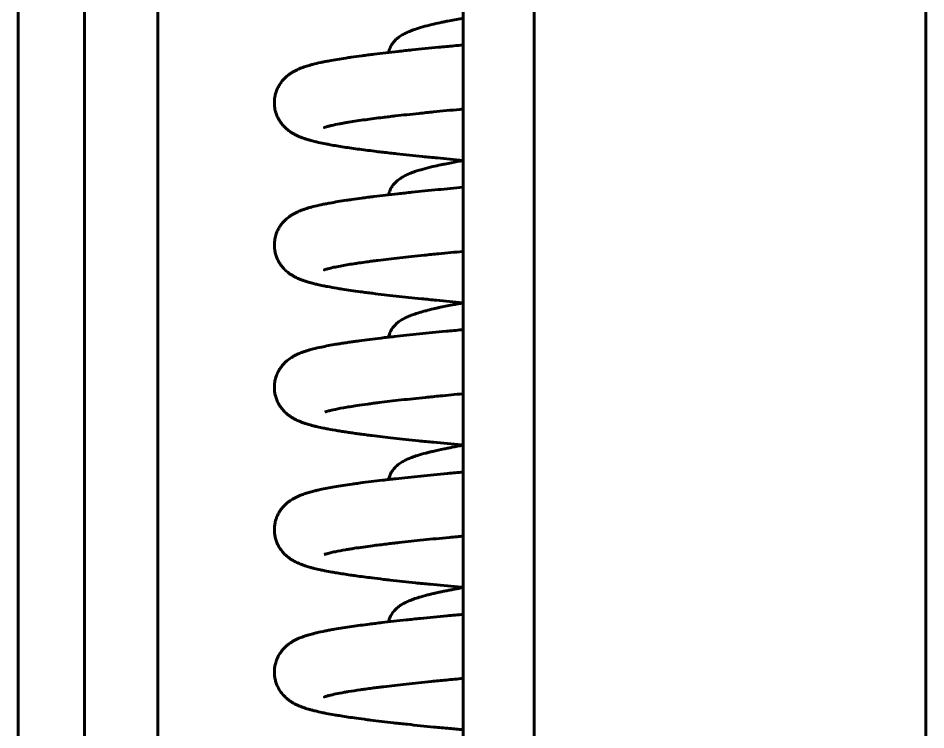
# Model space of a CAD drawing. Header units: millimetres. Extents: x 0 to 840, y 0 to 594.
# Drawn here: x 233.069 to 236.469, y 455.937 to 458.604 of the extents above; entities that cross this region are included whole.
import ezdxf

# ---------------------------------------------------------------- set-up
doc = ezdxf.new("R2010")
doc.units = ezdxf.units.MM
doc.linetypes.add('K5LT_BASIC', pattern=[0])
doc.layers.add('Системный слой', color=7, linetype='Continuous')

msp = doc.modelspace()

# ---------------------------------------------------------------- linework, layer by layer
at = {"layer": 'Системный слой', "color": 5, "linetype": 'K5LT_BASIC', "lineweight": 60, "true_color": 0x0000ff}
for p, q in [((236.46886, 512.31632), (236.46886, 411.74583)), ((235.00219, 512.30589), (235.00219, 411.73474)), ((233.06929, 479.15139), (233.06929, 448.15513)), ((233.31772, 479.15139), (233.31772, 446.48472)), ((233.59245, 446.48472), (233.59245, 479.15139)), ((234.73553, 479.01806), (234.73553, 446.61806))]:
    msp.add_line(p, q, dxfattribs=at)
for points, knots in [([(234.73553, 458.60326), (234.73417, 458.60302), (234.73282, 458.60278), (234.71268, 458.59921), (234.69477, 458.59587), (234.67284, 458.59151), (234.66791, 458.59052), (234.6582, 458.58851), (234.65343, 458.5875), (234.63814, 458.58421), (234.62799, 458.58191), (234.60624, 458.57669), (234.59495, 458.57378), (234.57367, 458.56779), (234.56373, 458.56473), (234.54749, 458.55915), (234.54088, 458.55668), (234.53174, 458.55291), (234.5289, 458.55169), (234.52088, 458.54804), (234.51578, 458.54551), (234.50831, 458.5413), (234.50596, 458.53991), (234.49913, 458.53559), (234.49457, 458.53237), (234.48808, 458.52699), (234.48616, 458.5253), (234.48305, 458.52233), (234.48205, 458.52133), (234.47911, 458.51827), (234.47743, 458.51639), (234.47289, 458.51083), (234.47035, 458.50728), (234.46649, 458.50088), (234.46508, 458.49827), (234.46262, 458.4931), (234.46139, 458.49014), (234.45945, 458.4847), (234.4585, 458.48151), (234.45754, 458.47748), (234.45729, 458.4763), (234.45706, 458.4751)], [18.2316111, 18.2316111, 18.2316111, 18.2316111, 18.3069542, 18.3069542, 19.3593711, 19.3593711, 19.6712571, 19.6712571, 19.9843874, 19.9843874, 20.6938799, 20.6938799, 21.5741703, 21.5741703, 22.4544608, 22.4544608, 23.1037981, 23.1037981, 23.3966303, 23.3966303, 23.9563864, 23.9563864, 24.2132644, 24.2132644, 24.7154515, 24.7154515, 24.9390155, 24.9390155, 25.0598599, 25.0598599, 25.2649962, 25.2649962, 25.5787493, 25.5787493, 25.7675347, 25.7675347, 25.9539659, 25.9539659, 26.1398041, 26.1398041, 26.212663, 26.212663, 26.212663, 26.212663]), ([(234.73553, 458.50309), (234.72401, 458.50203), (234.71258, 458.50098), (234.69148, 458.49902), (234.68177, 458.49811), (234.66249, 458.49628), (234.65292, 458.49537), (234.60949, 458.49118), (234.57665, 458.48791), (234.53617, 458.4837), (234.52731, 458.48277), (234.50979, 458.4809), (234.50111, 458.47997), (234.461, 458.47557), (234.43101, 458.47211), (234.39489, 458.46767), (234.38717, 458.4667), (234.37198, 458.46476), (234.3645, 458.46378), (234.34322, 458.46095), (234.32978, 458.45909), (234.30994, 458.45622), (234.3032, 458.45522), (234.27432, 458.45082), (234.25367, 458.44738), (234.22908, 458.44281), (234.22351, 458.44174), (234.21274, 458.43959), (234.20749, 458.4385), (234.19192, 458.43514), (234.182, 458.43282), (234.16821, 458.42924), (234.16373, 458.42803), (234.15311, 458.42498), (234.14707, 458.42311), (234.13713, 458.41973), (234.13327, 458.41833), (234.12597, 458.41552), (234.12218, 458.41396), (234.11218, 458.40955), (234.10597, 458.40653), (234.09549, 458.40043), (234.09233, 458.39846), (234.08571, 458.39396), (234.0824, 458.39154), (234.07412, 458.3849), (234.06876, 458.38003), (234.06084, 458.37149), (234.05787, 458.36798), (234.05424, 458.36317), (234.05346, 458.36211), (234.05115, 458.35886), (234.04965, 458.35661), (234.04571, 458.35027), (234.04336, 458.346), (234.03912, 458.33709), (234.03722, 458.33242), (234.03397, 458.32284), (234.03257, 458.31775), (234.03015, 458.30612), (234.02929, 458.29933), (234.02869, 458.28586), (234.02892, 458.27913), (234.03044, 458.2659), (234.03171, 458.25943), (234.03481, 458.24824), (234.03643, 458.2435), (234.04019, 458.2343), (234.04228, 458.22994), (234.04689, 458.22152), (234.04935, 458.21758), (234.05459, 458.21004), (234.05735, 458.20651), (234.06304, 458.19986), (234.06598, 458.19675), (234.07182, 458.19109), (234.07472, 458.18852), (234.08161, 458.18284), (234.08559, 458.17992), (234.09255, 458.17522), (234.09582, 458.17319), (234.10209, 458.16954), (234.10541, 458.16776), (234.11184, 458.16451), (234.1151, 458.16298), (234.12536, 458.15844), (234.13176, 458.15599), (234.14233, 458.1523), (234.14607, 458.15107), (234.15378, 458.14866), (234.15802, 458.14741), (234.16792, 458.14463), (234.17398, 458.14304), (234.18492, 458.14035), (234.18962, 458.13925), (234.20305, 458.13623), (234.21207, 458.13434), (234.22693, 458.13141), (234.23252, 458.13035), (234.25428, 458.12636), (234.27139, 458.1235), (234.30808, 458.11781), (234.32758, 458.115), (234.36828, 458.10949), (234.3894, 458.1068), (234.42784, 458.10213), (234.44468, 458.10016), (234.47042, 458.09724), (234.47891, 458.09629), (234.51817, 458.09196), (234.55034, 458.08859), (234.593, 458.0843), (234.6023, 458.08338), (234.62104, 458.08153), (234.63049, 458.08061), (234.67098, 458.0767), (234.70287, 458.07371), (234.73553, 458.07073)], [4.4456135, 4.4456135, 4.4456135, 4.4456135, 4.8234205, 4.8234205, 5.1497966, 5.1497966, 5.4773357, 5.4773357, 6.6490624, 6.6490624, 6.98216, 6.98216, 7.3166883, 7.3166883, 8.5502995, 8.5502995, 8.8930736, 8.8930736, 9.2369729, 9.2369729, 9.8917928, 9.8917928, 10.240635, 10.240635, 11.4207676, 11.4207676, 11.7747547, 11.7747547, 12.1289748, 12.1289748, 12.8484199, 12.8484199, 13.1940196, 13.1940196, 13.6940016, 13.6940016, 14.0050095, 14.0050095, 14.3042323, 14.3042323, 14.8204065, 14.8204065, 15.0564454, 15.0564454, 15.2781265, 15.2781265, 15.614839, 15.614839, 15.8134427, 15.8134427, 15.8682321, 15.8682321, 15.9778111, 15.9778111, 16.1673224, 16.1673224, 16.3554576, 16.3554576, 16.5413891, 16.5413891, 16.7760103, 16.7760103, 17.0047695, 17.0047695, 17.2326547, 17.2326547, 17.4125916, 17.4125916, 17.5946353, 17.5946353, 17.7799142, 17.7799142, 17.969623, 17.969623, 18.1644308, 18.1644308, 18.3567149, 18.3567149, 18.6267629, 18.6267629, 18.8549851, 18.8549851, 19.0981628, 19.0981628, 19.3564209, 19.3564209, 19.9115149, 19.9115149, 20.2189973, 20.2189973, 20.5470388, 20.5470388, 21.0107375, 21.0107375, 21.3559, 21.3559, 21.9668639, 21.9668639, 22.3210725, 22.3210725, 23.3062099, 23.3062099, 24.2913472, 24.2913472, 25.2461203, 25.2461203, 25.9482489, 25.9482489, 26.2864674, 26.2864674, 27.4914007, 27.4914007, 27.8226076, 27.8226076, 28.1525797, 28.1525797, 29.2234242, 29.2234242, 29.2234242, 29.2234242]), ([(234.73553, 458.2629), (234.73167, 458.26255), (234.72783, 458.26219), (234.68989, 458.25866), (234.65676, 458.25549), (234.61572, 458.25142), (234.60669, 458.25051), (234.58882, 458.2487), (234.57998, 458.24779), (234.53994, 458.24363), (234.51004, 458.24039), (234.47376, 458.23623), (234.46588, 458.23532), (234.45035, 458.23348), (234.44271, 458.23256), (234.41216, 458.22882), (234.39046, 458.22601), (234.3474, 458.22005), (234.32637, 458.21689), (234.30581, 458.2135), (234.30394, 458.21319), (234.29676, 458.21198), (234.29163, 458.21109), (234.28172, 458.20931), (234.277, 458.20844), (234.26196, 458.20555), (234.25271, 458.20361), (234.23942, 458.20055), (234.23489, 458.19942), (234.22853, 458.19773), (234.22612, 458.19705), (234.22015, 458.19529), (234.21692, 458.19415), (234.21541, 458.19355), (234.21622, 458.1939), (234.21626, 458.19392)], [44.6441884, 44.6441884, 44.6441884, 44.6441884, 44.7941483, 44.7941483, 46.1289641, 46.1289641, 46.5105753, 46.5105753, 46.8932188, 46.8932188, 48.2645646, 48.2645646, 48.6533277, 48.6533277, 49.04395, 49.04395, 50.2443161, 50.2443161, 51.6080389, 51.6080389, 51.7453, 51.7453, 52.1439407, 52.1439407, 52.5425043, 52.5425043, 53.4681468, 53.4681468, 54.0577489, 54.0577489, 54.431955, 54.431955, 55.2959546, 55.2959546, 55.7075142, 55.7075142, 55.7075142, 55.7075142]), ([(234.73553, 458.06993), (234.72061, 458.0673), (234.70624, 458.06467), (234.6837, 458.06035), (234.67517, 458.05866), (234.66198, 458.05596), (234.65716, 458.05496), (234.64193, 458.05171), (234.63187, 458.04946), (234.60964, 458.04421), (234.59784, 458.04121), (234.57563, 458.03504), (234.5653, 458.0319), (234.54847, 458.02617), (234.54167, 458.02366), (234.53235, 458.01984), (234.52951, 458.01862), (234.52142, 458.01497), (234.51628, 458.01243), (234.5088, 458.00826), (234.50642, 458.00685), (234.49953, 458.00253), (234.49498, 457.99935), (234.48839, 457.99393), (234.4865, 457.99227), (234.48274, 457.98871), (234.48116, 457.98711), (234.47648, 457.98202), (234.47368, 457.97859), (234.46942, 457.9724), (234.46787, 457.96992), (234.46511, 457.96499), (234.46371, 457.96216), (234.46144, 457.95693), (234.46029, 457.95387), (234.45882, 457.94918), (234.45825, 457.94715), (234.45752, 457.94405), (234.45727, 457.94291), (234.45705, 457.94175)], [18.3386154, 18.3386154, 18.3386154, 18.3386154, 19.1688753, 19.1688753, 19.6980496, 19.6980496, 20.0112444, 20.0112444, 20.7073077, 20.7073077, 21.6178004, 21.6178004, 22.5282932, 22.5282932, 23.1942395, 23.1942395, 23.4880713, 23.4880713, 24.0501679, 24.0501679, 24.3093021, 24.3093021, 24.8180997, 24.8180997, 25.0413951, 25.0413951, 25.2313437, 25.2313437, 25.5631932, 25.5631932, 25.7557728, 25.7557728, 25.9452929, 25.9452929, 26.1334835, 26.1334835, 26.2571843, 26.2571843, 26.3284947, 26.3284947, 26.3284947, 26.3284947]), ([(234.73553, 457.96975), (234.70374, 457.96685), (234.67269, 457.96394), (234.60859, 457.95776), (234.57577, 457.95449), (234.53532, 457.95028), (234.52647, 457.94935), (234.50895, 457.94748), (234.50028, 457.94654), (234.4602, 457.94215), (234.43025, 457.93869), (234.39417, 457.93424), (234.38645, 457.93328), (234.37128, 457.93133), (234.36381, 457.93036), (234.34359, 457.92767), (234.33113, 457.92594), (234.31218, 457.92321), (234.30541, 457.92221), (234.27636, 457.91782), (234.25558, 457.91438), (234.23083, 457.90981), (234.22524, 457.90874), (234.21441, 457.9066), (234.20913, 457.90551), (234.19332, 457.90213), (234.18321, 457.89978), (234.16922, 457.89618), (234.16473, 457.89497), (234.15402, 457.89192), (234.14792, 457.89005), (234.13794, 457.88668), (234.13404, 457.88528), (234.1242, 457.88152), (234.11793, 457.87889), (234.108, 457.87407), (234.1049, 457.87247), (234.09798, 457.86859), (234.09484, 457.86671), (234.08592, 457.86088), (234.08011, 457.85661), (234.07134, 457.84895), (234.06805, 457.84583), (234.06202, 457.83949), (234.05902, 457.83604), (234.05529, 457.83124), (234.05445, 457.83012), (234.05195, 457.8267), (234.05034, 457.82433), (234.04625, 457.81788), (234.04388, 457.81364), (234.03957, 457.80479), (234.03763, 457.80014), (234.03378, 457.78913), (234.032, 457.78243), (234.02964, 457.76908), (234.02898, 457.7623), (234.02877, 457.74885), (234.0292, 457.74218), (234.03088, 457.73045), (234.03193, 457.72542), (234.0346, 457.71554), (234.03621, 457.7108), (234.03992, 457.70156), (234.042, 457.69718), (234.04657, 457.68873), (234.04902, 457.68475), (234.05424, 457.67719), (234.05698, 457.67363), (234.06391, 457.66547), (234.06814, 457.66118), (234.07703, 457.6531), (234.08167, 457.64945), (234.08936, 457.64399), (234.09247, 457.64195), (234.09679, 457.63931), (234.09806, 457.63855), (234.0999, 457.63749), (234.10047, 457.63716), (234.1022, 457.63619), (234.10333, 457.63557), (234.1067, 457.63377), (234.10894, 457.63263), (234.11545, 457.62945), (234.1198, 457.62753), (234.12747, 457.62437), (234.13101, 457.623), (234.1382, 457.62038), (234.14173, 457.61917), (234.14946, 457.61666), (234.15313, 457.61553), (234.16321, 457.61258), (234.16955, 457.61086), (234.18052, 457.60809), (234.18528, 457.60694), (234.19692, 457.60424), (234.20396, 457.60271), (234.21654, 457.60012), (234.22198, 457.59904), (234.23884, 457.59581), (234.25082, 457.59367), (234.26956, 457.59053), (234.27586, 457.58951), (234.30368, 457.5851), (234.32677, 457.58176), (234.35876, 457.57746), (234.36619, 457.57648), (234.38131, 457.57453), (234.38899, 457.57355), (234.42445, 457.56915), (234.45376, 457.56574), (234.51501, 457.55897), (234.54688, 457.55562), (234.58923, 457.55135), (234.59851, 457.55042), (234.61722, 457.54857), (234.62665, 457.54765), (234.66833, 457.54362), (234.70151, 457.54051), (234.73553, 457.5374)], [5.1350795, 5.1350795, 5.1350795, 5.1350795, 6.3389793, 6.3389793, 7.6925741, 7.6925741, 8.0773735, 8.0773735, 8.4638543, 8.4638543, 9.8885561, 9.8885561, 10.2846034, 10.2846034, 10.6818215, 10.6818215, 11.3818501, 11.3818501, 11.7845866, 11.7845866, 13.1493007, 13.1493007, 13.55811, 13.55811, 13.9672966, 13.9672966, 14.8106539, 14.8106539, 15.210391, 15.210391, 15.7917578, 15.7917578, 16.153007, 16.153007, 16.7436184, 16.7436184, 17.0465914, 17.0465914, 17.323995, 17.323995, 17.7667637, 17.7667637, 18.0059975, 18.0059975, 18.2365667, 18.2365667, 18.3042404, 18.3042404, 18.4395877, 18.4395877, 18.6586105, 18.6586105, 18.8760642, 18.8760642, 19.1569229, 19.1569229, 19.4258345, 19.4258345, 19.6894796, 19.6894796, 19.8964359, 19.8964359, 20.1045886, 20.1045886, 20.3151759, 20.3151759, 20.5294572, 20.5294572, 20.7487596, 20.7487596, 21.0702565, 21.0702565, 21.4307608, 21.4307608, 21.68632, 21.68632, 21.794424, 21.794424, 21.8441516, 21.8441516, 21.9436069, 21.9436069, 22.1425173, 22.1425173, 22.5403383, 22.5403383, 22.8734027, 22.8734027, 23.2233568, 23.2233568, 23.5837528, 23.5837528, 24.1511884, 24.1511884, 24.5523403, 24.5523403, 25.1197758, 25.1197758, 25.528521, 25.528521, 26.3634136, 26.3634136, 26.770815, 26.770815, 28.1226898, 28.1226898, 28.5218661, 28.5218661, 28.9194011, 28.9194011, 30.324586, 30.324586, 31.7080311, 31.7080311, 32.090978, 32.090978, 32.4723292, 32.4723292, 33.760819, 33.760819, 33.760819, 33.760819]), ([(234.73553, 457.72957), (234.70435, 457.72669), (234.67396, 457.72381), (234.63528, 457.72002), (234.62613, 457.71912), (234.60801, 457.71731), (234.59903, 457.7164), (234.55844, 457.71226), (234.52806, 457.70903), (234.4701, 457.70253), (234.44252, 457.69927), (234.40952, 457.6951), (234.40236, 457.69418), (234.38834, 457.69234), (234.38149, 457.69142), (234.36453, 457.6891), (234.35464, 457.68769), (234.33895, 457.68539), (234.33289, 457.68447), (234.30812, 457.68064), (234.29117, 457.67776), (234.26728, 457.67327), (234.2591, 457.67161), (234.24455, 457.66844), (234.23579, 457.66638), (234.22703, 457.66398), (234.22434, 457.6632), (234.21954, 457.66174), (234.21726, 457.66096), (234.21488, 457.66), (234.2172, 457.66105), (234.21683, 457.66087)], [35.141354, 35.141354, 35.141354, 35.141354, 36.0960382, 36.0960382, 36.3957752, 36.3957752, 36.696408, 36.696408, 37.7714617, 37.7714617, 38.8606415, 38.8606415, 39.1704216, 39.1704216, 39.4806054, 39.4806054, 39.9560461, 39.9560461, 40.2687295, 40.2687295, 41.2726574, 41.2726574, 41.879284, 41.879284, 42.4859106, 42.4859106, 42.6430064, 42.6430064, 42.9785036, 42.9785036, 43.1793242, 43.1793242, 43.1793242, 43.1793242]), ([(234.73553, 457.53659), (234.73518, 457.53653), (234.73484, 457.53647), (234.72895, 457.53543), (234.72349, 457.53446), (234.71271, 457.5325), (234.70739, 457.53152), (234.68426, 457.52717), (234.6673, 457.5238), (234.6469, 457.51943), (234.64251, 457.51848), (234.63362, 457.5165), (234.62914, 457.51547), (234.61504, 457.51217), (234.60578, 457.50988), (234.59293, 457.5065), (234.58903, 457.50544), (234.57626, 457.50186), (234.56779, 457.49931), (234.55336, 457.49455), (234.54728, 457.4924), (234.53847, 457.48901), (234.53555, 457.48783), (234.52697, 457.48422), (234.52149, 457.48169), (234.51372, 457.47766), (234.51123, 457.47631), (234.50391, 457.47206), (234.4992, 457.46903), (234.49216, 457.4637), (234.49017, 457.4621), (234.48615, 457.45861), (234.4842, 457.45681), (234.4791, 457.45169), (234.47586, 457.44799), (234.47135, 457.44193), (234.4697, 457.4395), (234.46723, 457.43545), (234.4663, 457.43383), (234.46407, 457.42958), (234.46288, 457.42705), (234.46064, 457.42152), (234.45972, 457.41887), (234.45814, 457.41344), (234.45753, 457.41093), (234.45704, 457.40838)], [18.6938909, 18.6938909, 18.6938909, 18.6938909, 18.7131198, 18.7131198, 19.0218812, 19.0218812, 19.3313861, 19.3313861, 20.389996, 20.389996, 20.6870369, 20.6870369, 21.0020171, 21.0020171, 21.6990754, 21.6990754, 22.0146572, 22.0146572, 22.7550949, 22.7550949, 23.3386083, 23.3386083, 23.63734, 23.63734, 24.2208535, 24.2208535, 24.4904821, 24.4904821, 25.0324311, 25.0324311, 25.2588343, 25.2588343, 25.4756197, 25.4756197, 25.8335765, 25.8335765, 26.033456, 26.033456, 26.161001, 26.161001, 26.3492191, 26.3492191, 26.5320801, 26.5320801, 26.6886293, 26.6886293, 26.6886293, 26.6886293]), ([(234.73553, 457.43642), (234.73388, 457.43627), (234.73223, 457.43612), (234.72069, 457.43506), (234.71087, 457.43415), (234.69134, 457.43234), (234.68164, 457.43143), (234.63769, 457.42727), (234.6044, 457.42402), (234.5397, 457.41745), (234.50835, 457.41413), (234.46991, 457.40986), (234.46148, 457.4089), (234.44486, 457.407), (234.43666, 457.40604), (234.39951, 457.40164), (234.37209, 457.39818), (234.33924, 457.39372), (234.33215, 457.39274), (234.32276, 457.3914), (234.32035, 457.39106), (234.31105, 457.38972), (234.30429, 457.38872), (234.29107, 457.38671), (234.28458, 457.3857), (234.27191, 457.38367), (234.26571, 457.38265), (234.2399, 457.37827), (234.22184, 457.37488), (234.19446, 457.36905), (234.18432, 457.36671), (234.16825, 457.36261), (234.16183, 457.36086), (234.15139, 457.35776), (234.14747, 457.35654), (234.13956, 457.35391), (234.1357, 457.35255), (234.12583, 457.34885), (234.11952, 457.34625), (234.10965, 457.34156), (234.10651, 457.33998), (234.09955, 457.33617), (234.09645, 457.33436), (234.08744, 457.32862), (234.08161, 457.32444), (234.07273, 457.31689), (234.06942, 457.31383), (234.06335, 457.30762), (234.0603, 457.30421), (234.05699, 457.30009), (234.05661, 457.2996), (234.05546, 457.29812), (234.05469, 457.29712), (234.05242, 457.29403), (234.05095, 457.29189), (234.04696, 457.28574), (234.04454, 457.28153), (234.03943, 457.27131), (234.03688, 457.26511), (234.03283, 457.25236), (234.0313, 457.24584), (234.02929, 457.23262), (234.02881, 457.22593), (234.0289, 457.21402), (234.02927, 457.20879), (234.03064, 457.19846), (234.03164, 457.19337), (234.03422, 457.18343), (234.0358, 457.1786), (234.03864, 457.17136), (234.03973, 457.16882), (234.04137, 457.16532), (234.04188, 457.16427), (234.04341, 457.16121), (234.04452, 457.15914), (234.04783, 457.15333), (234.05038, 457.14936), (234.05655, 457.1407), (234.06094, 457.13546), (234.06936, 457.12661), (234.07409, 457.12231), (234.08168, 457.11616), (234.08468, 457.11394), (234.09099, 457.10957), (234.09376, 457.1078), (234.10017, 457.10396), (234.10278, 457.10251), (234.11198, 457.09768), (234.11727, 457.09527), (234.12621, 457.09153), (234.1299, 457.09009), (234.13697, 457.08748), (234.14084, 457.08614), (234.15073, 457.08289), (234.15687, 457.08105), (234.16755, 457.07808), (234.17195, 457.07692), (234.18092, 457.07465), (234.1857, 457.0735), (234.19749, 457.07078), (234.20477, 457.06921), (234.21762, 457.06657), (234.22306, 457.0655), (234.24056, 457.06216), (234.25321, 457.05992), (234.26972, 457.05718), (234.27291, 457.05666), (234.2826, 457.0551), (234.28922, 457.05406), (234.30259, 457.05202), (234.30935, 457.05102), (234.32312, 457.04902), (234.33014, 457.04803), (234.34155, 457.04645), (234.34585, 457.04586), (234.35748, 457.04429), (234.3649, 457.04331), (234.37999, 457.04136), (234.38766, 457.04039), (234.42046, 457.03631), (234.44686, 457.03321), (234.50482, 457.02673), (234.53664, 457.02335), (234.57892, 457.01905), (234.58814, 457.01812), (234.60673, 457.01627), (234.61611, 457.01535), (234.65923, 457.01114), (234.69404, 457.00787), (234.7317, 457.00441), (234.73361, 457.00424), (234.73553, 457.00406)], [4.3297354, 4.3297354, 4.3297354, 4.3297354, 4.3824057, 4.3824057, 4.6991667, 4.6991667, 5.0170472, 5.0170472, 6.1510351, 6.1510351, 7.3062854, 7.3062854, 7.6366145, 7.6366145, 7.9677012, 7.9677012, 9.1606826, 9.1606826, 9.4976677, 9.4976677, 9.6155417, 9.6155417, 9.9551503, 9.9551503, 10.2956285, 10.2956285, 10.6377183, 10.6377183, 11.7510809, 11.7510809, 12.4609555, 12.4609555, 12.9508143, 12.9508143, 13.2707671, 13.2707671, 13.5760873, 13.5760873, 14.0745521, 14.0745521, 14.3339294, 14.3339294, 14.570618, 14.570618, 14.9502426, 14.9502426, 15.1531172, 15.1531172, 15.3484713, 15.3484713, 15.3743595, 15.3743595, 15.426136, 15.426136, 15.529689, 15.529689, 15.714717, 15.714717, 15.958935, 15.958935, 16.1956357, 16.1956357, 16.4290361, 16.4290361, 16.6119208, 16.6119208, 16.7947253, 16.7947253, 16.9773658, 16.9773658, 17.0785174, 17.0785174, 17.1215826, 17.1215826, 17.2077129, 17.2077129, 17.3799737, 17.3799737, 17.6419631, 17.6419631, 17.9260817, 17.9260817, 18.1266843, 18.1266843, 18.3369465, 18.3369465, 18.5605513, 18.5605513, 19.0010374, 19.0010374, 19.281148, 19.281148, 19.5789411, 19.5789411, 20.0677192, 20.0677192, 20.3958214, 20.3958214, 20.7340468, 20.7340468, 21.2257797, 21.2257797, 21.5703856, 21.5703856, 22.3098052, 22.3098052, 22.4846079, 22.4846079, 22.8342133, 22.8342133, 23.1747926, 23.1747926, 23.514168, 23.514168, 23.7153052, 23.7153052, 24.052071, 24.052071, 24.3872671, 24.3872671, 25.4615033, 25.4615033, 26.6372936, 26.6372936, 26.9605723, 26.9605723, 27.2826388, 27.2826388, 28.4275212, 28.4275212, 28.4887237, 28.4887237, 28.4887237, 28.4887237]), ([(234.73553, 457.19624), (234.70612, 457.19352), (234.67741, 457.1908), (234.64027, 457.18718), (234.63109, 457.18628), (234.6129, 457.18447), (234.6039, 457.18356), (234.56315, 457.17942), (234.53262, 457.17619), (234.47451, 457.16971), (234.44692, 457.16646), (234.4138, 457.16231), (234.40659, 457.16139), (234.39246, 457.15955), (234.38554, 457.15863), (234.36471, 457.1558), (234.35134, 457.1539), (234.32013, 457.14923), (234.30308, 457.14646), (234.27289, 457.14108), (234.25955, 457.13843), (234.24186, 457.13448), (234.23577, 457.13299), (234.22868, 457.1311), (234.22634, 457.13045), (234.22149, 457.12902), (234.2196, 457.12842), (234.21762, 457.12772)], [36.9446726, 36.9446726, 36.9446726, 36.9446726, 37.8913242, 37.8913242, 38.2062633, 38.2062633, 38.5221037, 38.5221037, 39.6521019, 39.6521019, 40.7903729, 40.7903729, 41.1156939, 41.1156939, 41.4417806, 41.4417806, 42.120166, 42.120166, 43.1226869, 43.1226869, 44.1252079, 44.1252079, 44.7333142, 44.7333142, 45.0387656, 45.0387656, 45.5071008, 45.5071008, 45.5071008, 45.5071008]), ([(234.73553, 457.00326), (234.72137, 457.00077), (234.70771, 456.99827), (234.68941, 456.99478), (234.68431, 456.99379), (234.67427, 456.9918), (234.66932, 456.9908), (234.64956, 456.98674), (234.63549, 456.98365), (234.61787, 456.97949), (234.6136, 456.97846), (234.60524, 456.97637), (234.60113, 456.97533), (234.5856, 456.97124), (234.57478, 456.96813), (234.55731, 456.96258), (234.55027, 456.96016), (234.54051, 456.95647), (234.53751, 456.95529), (234.52916, 456.95185), (234.52393, 456.9495), (234.51616, 456.94561), (234.51375, 456.94435), (234.50623, 456.94016), (234.50117, 456.93701), (234.49409, 456.93187), (234.49203, 456.93027), (234.48791, 456.92685), (234.48604, 456.92519), (234.48213, 456.92144), (234.48041, 456.91967), (234.47676, 456.91561), (234.47509, 456.91358), (234.47174, 456.90915), (234.47014, 456.90683), (234.46717, 456.90206), (234.46568, 456.8994), (234.46316, 456.89431), (234.46186, 456.89132), (234.45935, 456.88459), (234.45799, 456.8799), (234.45707, 456.87521), (234.45706, 456.87513), (234.45705, 456.87506)], [18.3386471, 18.3386471, 18.3386471, 18.3386471, 19.1265898, 19.1265898, 19.4375888, 19.4375888, 19.7497247, 19.7497247, 20.7073045, 20.7073045, 21.0230152, 21.0230152, 21.3388816, 21.3388816, 22.2492075, 22.2492075, 22.9151469, 22.9151469, 23.2147506, 23.2147506, 23.7769444, 23.7769444, 24.0449727, 24.0449727, 24.6016424, 24.6016424, 24.8362029, 24.8362029, 25.0585417, 25.0585417, 25.2656473, 25.2656473, 25.4665707, 25.4665707, 25.6613619, 25.6613619, 25.8521685, 25.8521685, 26.0408096, 26.0408096, 26.3240702, 26.3240702, 26.3285801, 26.3285801, 26.3285801, 26.3285801]), ([(234.73553, 456.90309), (234.72572, 456.90219), (234.71598, 456.90129), (234.69652, 456.89949), (234.68679, 456.89858), (234.64276, 456.89442), (234.6094, 456.89118), (234.54487, 456.88465), (234.51373, 456.88138), (234.47541, 456.87714), (234.46694, 456.87619), (234.45021, 456.87428), (234.44197, 456.87333), (234.40455, 456.86893), (234.3769, 456.86547), (234.34376, 456.86101), (234.33662, 456.86003), (234.32631, 456.85858), (234.32305, 456.85811), (234.29618, 456.85425), (234.27435, 456.85084), (234.23483, 456.844), (234.21725, 456.84064), (234.19578, 456.83597), (234.19085, 456.83485), (234.18129, 456.83258), (234.17655, 456.83141), (234.16549, 456.82853), (234.15916, 456.82677), (234.14876, 456.82361), (234.14489, 456.82237), (234.13474, 456.81891), (234.12841, 456.81655), (234.11877, 456.81249), (234.11526, 456.81092), (234.10821, 456.80751), (234.10511, 456.80591), (234.09558, 456.80059), (234.08966, 456.79688), (234.08021, 456.78983), (234.07683, 456.78712), (234.07055, 456.78155), (234.06729, 456.7784), (234.06128, 456.77199), (234.0583, 456.76851), (234.05423, 456.76317), (234.05304, 456.76154), (234.04955, 456.75652), (234.04733, 456.75298), (234.04207, 456.74362), (234.03923, 456.73755), (234.03456, 456.72503), (234.03264, 456.71835), (234.03028, 456.70648), (234.02957, 456.70125), (234.02881, 456.69078), (234.02876, 456.68551), (234.02931, 456.67503), (234.02991, 456.66985), (234.03173, 456.65963), (234.03293, 456.65467), (234.03591, 456.64495), (234.03765, 456.6403), (234.04162, 456.63126), (234.04381, 456.627), (234.04941, 456.61734), (234.05292, 456.61224), (234.06007, 456.60314), (234.06373, 456.59907), (234.06801, 456.59479), (234.06862, 456.59419), (234.07047, 456.59241), (234.07172, 456.59125), (234.07536, 456.58798), (234.0779, 456.58586), (234.08339, 456.58154), (234.08668, 456.57917), (234.09288, 456.57502), (234.09617, 456.57298), (234.10512, 456.5678), (234.11064, 456.56503), (234.11973, 456.5609), (234.12265, 456.55966), (234.12957, 456.55688), (234.1328, 456.55567), (234.13992, 456.55312), (234.14375, 456.55183), (234.15302, 456.54887), (234.15894, 456.54713), (234.16921, 456.5443), (234.17354, 456.54317), (234.18571, 456.54014), (234.19366, 456.5383), (234.20699, 456.53542), (234.21224, 456.53433), (234.22639, 456.5315), (234.23548, 456.52978), (234.25082, 456.52704), (234.25684, 456.526), (234.27886, 456.5223), (234.29578, 456.51967), (234.32053, 456.51606), (234.32751, 456.51506), (234.35344, 456.51145), (234.37328, 456.50885), (234.40833, 456.50448), (234.42305, 456.5027), (234.44639, 456.49997), (234.45469, 456.49902), (234.49308, 456.49467), (234.5246, 456.49128), (234.56654, 456.48697), (234.57568, 456.48604), (234.59413, 456.48419), (234.60343, 456.48326), (234.64625, 456.47905), (234.68086, 456.47577), (234.72277, 456.4719), (234.72914, 456.47131), (234.73553, 456.47073)], [4.2365697, 4.2365697, 4.2365697, 4.2365697, 4.5430226, 4.5430226, 4.8538671, 4.8538671, 5.9621792, 5.9621792, 7.0792621, 7.0792621, 7.4023529, 7.4023529, 7.7261147, 7.7261147, 8.8943796, 8.8943796, 9.2237664, 9.2237664, 9.3790037, 9.3790037, 10.5111606, 10.5111606, 11.5915376, 11.5915376, 11.9269822, 11.9269822, 12.260361, 12.260361, 12.7410957, 12.7410957, 13.0498267, 13.0498267, 13.535679, 13.535679, 13.80866, 13.80866, 14.0588187, 14.0588187, 14.4687827, 14.4687827, 14.6745054, 14.6745054, 14.8713388, 14.8713388, 15.0610914, 15.0610914, 15.1408554, 15.1408554, 15.3003834, 15.3003834, 15.542124, 15.542124, 15.7753952, 15.7753952, 15.9487324, 15.9487324, 16.1202214, 16.1202214, 16.2909434, 16.2909434, 16.4619365, 16.4619365, 16.6342167, 16.6342167, 16.8087983, 16.8087983, 17.0486422, 17.0486422, 17.2799372, 17.2799372, 17.3189177, 17.3189177, 17.3968787, 17.3968787, 17.5528006, 17.5528006, 17.7585194, 17.7585194, 17.9757535, 17.9757535, 18.391935, 18.391935, 18.6443162, 18.6443162, 18.9135706, 18.9135706, 19.2065696, 19.2065696, 19.6482159, 19.6482159, 19.9693116, 19.9693116, 20.5164343, 20.5164343, 20.8531221, 20.8531221, 21.4002448, 21.4002448, 21.7372077, 21.7372077, 22.6074786, 22.6074786, 22.9394496, 22.9394496, 23.8155383, 23.8155383, 24.4165242, 24.4165242, 24.7406572, 24.7406572, 25.8936315, 25.8936315, 26.2104931, 26.2104931, 26.5260734, 26.5260734, 27.6485119, 27.6485119, 27.8482341, 27.8482341, 27.8482341, 27.8482341]), ([(234.73553, 456.6629), (234.72798, 456.66221), (234.72047, 456.66151), (234.70342, 456.65991), (234.6939, 456.65901), (234.65089, 456.65492), (234.61841, 456.65172), (234.55556, 456.64529), (234.52523, 456.64205), (234.48834, 456.63791), (234.48031, 456.63699), (234.4645, 456.63516), (234.4567, 456.63424), (234.43073, 456.63112), (234.41321, 456.62893), (234.37205, 456.62354), (234.34936, 456.62034), (234.323, 456.61628), (234.31725, 456.61537), (234.30612, 456.61356), (234.30076, 456.61266), (234.28108, 456.60926), (234.26823, 456.60682), (234.25012, 456.60302), (234.24394, 456.60162), (234.23567, 456.59961), (234.23256, 456.59881), (234.22476, 456.59671), (234.21944, 456.59506), (234.21568, 456.59368), (234.21638, 456.59397), (234.21569, 456.59366)], [39.3294816, 39.3294816, 39.3294816, 39.3294816, 39.5881365, 39.5881365, 39.9213002, 39.9213002, 41.1066181, 41.1066181, 42.3113433, 42.3113433, 42.6531037, 42.6531037, 42.9963939, 42.9963939, 43.817899, 43.817899, 45.0293306, 45.0293306, 45.3799438, 45.3799438, 45.7306824, 45.7306824, 46.7133071, 46.7133071, 47.3146706, 47.3146706, 47.6515257, 47.6515257, 48.3418964, 48.3418964, 48.6407799, 48.6407799, 48.6407799, 48.6407799]), ([(234.73553, 456.46993), (234.72514, 456.4681), (234.71502, 456.46627), (234.6999, 456.46345), (234.69469, 456.46246), (234.68445, 456.46048), (234.6794, 456.45949), (234.66916, 456.45744), (234.66398, 456.45638), (234.65408, 456.45431), (234.64936, 456.4533), (234.64008, 456.45127), (234.63552, 456.45026), (234.62562, 456.448), (234.62034, 456.44675), (234.6109, 456.44446), (234.60672, 456.44342), (234.59154, 456.43952), (234.58109, 456.43663), (234.56399, 456.43142), (234.55703, 456.42915), (234.54721, 456.42566), (234.54413, 456.42452), (234.53546, 456.42117), (234.53003, 456.4189), (234.52216, 456.41526), (234.51956, 456.41401), (234.51177, 456.41001), (234.50675, 456.40716), (234.49952, 456.40243), (234.49728, 456.40088), (234.49304, 456.39772), (234.49092, 456.39605), (234.4853, 456.39126), (234.48188, 456.38801), (234.47654, 456.382), (234.47491, 456.38003), (234.47154, 456.37554), (234.47003, 456.37334), (234.46703, 456.36849), (234.46564, 456.366), (234.46246, 456.35955), (234.46069, 456.35516), (234.45848, 456.34811), (234.45767, 456.3449), (234.45705, 456.34171)], [18.1605072, 18.1605072, 18.1605072, 18.1605072, 18.7381434, 18.7381434, 19.048385, 19.048385, 19.3594131, 19.3594131, 19.6900656, 19.6900656, 20.0034856, 20.0034856, 20.3175107, 20.3175107, 20.6990404, 20.6990404, 21.0146103, 21.0146103, 21.8725506, 21.8725506, 22.510188, 22.510188, 22.8137729, 22.8137729, 23.3733705, 23.3733705, 23.6546803, 23.6546803, 24.2142779, 24.2142779, 24.4570831, 24.4570831, 24.689379, 24.689379, 25.0888305, 25.0888305, 25.290382, 25.290382, 25.4841304, 25.4841304, 25.6726996, 25.6726996, 25.9509463, 25.9509463, 26.1417903, 26.1417903, 26.1417903, 26.1417903]), ([(234.73553, 456.36975), (234.71544, 456.36792), (234.69565, 456.36608), (234.6418, 456.361), (234.60846, 456.35775), (234.56718, 456.35358), (234.55812, 456.35265), (234.54018, 456.35079), (234.53129, 456.34986), (234.49096, 456.34558), (234.46081, 456.34222), (234.42412, 456.33789), (234.41611, 456.33693), (234.40033, 456.33501), (234.39256, 456.33404), (234.36185, 456.33015), (234.34003, 456.32722), (234.29586, 456.32087), (234.27405, 456.31745), (234.24783, 456.31292), (234.24198, 456.31187), (234.23059, 456.30977), (234.225, 456.3087), (234.20841, 456.30541), (234.19778, 456.30313), (234.18293, 456.29965), (234.17817, 456.29848), (234.16706, 456.29562), (234.16068, 456.29387), (234.15025, 456.29074), (234.14635, 456.28951), (234.1361, 456.28607), (234.12979, 456.28375), (234.12015, 456.27976), (234.11657, 456.27818), (234.10951, 456.27483), (234.10639, 456.27325), (234.09678, 456.26798), (234.09086, 456.26435), (234.08132, 456.25737), (234.07795, 456.2547), (234.07164, 456.24923), (234.06835, 456.24613), (234.06231, 456.23981), (234.0593, 456.23638), (234.05559, 456.23163), (234.05477, 456.23055), (234.05235, 456.22726), (234.05077, 456.22497), (234.04621, 456.21787), (234.04338, 456.21279), (234.0381, 456.20149), (234.0357, 456.19517), (234.03239, 456.18368), (234.03124, 456.17854), (234.0296, 456.16822), (234.0291, 456.16296), (234.02876, 456.15245), (234.02891, 456.1472), (234.02987, 456.13678), (234.03067, 456.13165), (234.03287, 456.12157), (234.03425, 456.11669), (234.03756, 456.10717), (234.03945, 456.10264), (234.04439, 456.09242), (234.04753, 456.08703), (234.05448, 456.07674), (234.05829, 456.07193), (234.06511, 456.0643), (234.06808, 456.06131), (234.07337, 456.05639), (234.07569, 456.05437), (234.07945, 456.0513), (234.08089, 456.05016), (234.08515, 456.04693), (234.08801, 456.04492), (234.09391, 456.04103), (234.09719, 456.03904), (234.10618, 456.03391), (234.11203, 456.03103), (234.12114, 456.02697), (234.12428, 456.02565), (234.13131, 456.02288), (234.13447, 456.02172), (234.14366, 456.01849), (234.14932, 456.01668), (234.15909, 456.01377), (234.16345, 456.01254), (234.1721, 456.01021), (234.17658, 456.00907), (234.18951, 456.00591), (234.19808, 456.00398), (234.21222, 456.001), (234.21758, 455.99991), (234.23255, 455.99699), (234.24247, 455.99517), (234.2588, 455.99233), (234.26494, 455.9913), (234.28877, 455.9874), (234.30756, 455.98456), (234.33983, 455.98), (234.35261, 455.97826), (234.37331, 455.97555), (234.38091, 455.97458), (234.41594, 455.97017), (234.44493, 455.96675), (234.48394, 455.9624), (234.49253, 455.96145), (234.50989, 455.95957), (234.51866, 455.95863), (234.55921, 455.95434), (234.59228, 455.951), (234.63598, 455.94674), (234.6455, 455.94583), (234.66469, 455.94399), (234.67436, 455.94308), (234.70101, 455.94057), (234.71816, 455.93898), (234.73553, 455.9374)], [4.5147078, 4.5147078, 4.5147078, 4.5147078, 5.1835968, 5.1835968, 6.3648901, 6.3648901, 6.7017479, 6.7017479, 7.0398157, 7.0398157, 8.2559976, 8.2559976, 8.6022288, 8.6022288, 8.9499808, 8.9499808, 10.0004948, 10.0004948, 11.2068583, 11.2068583, 11.5659482, 11.5659482, 11.9253737, 11.9253737, 12.6685847, 12.6685847, 13.0240331, 13.0240331, 13.5358314, 13.5358314, 13.8674518, 13.8674518, 14.3858729, 14.3858729, 14.6796338, 14.6796338, 14.9495329, 14.9495329, 15.3929796, 15.3929796, 15.6133596, 15.6133596, 15.8240282, 15.8240282, 16.0270011, 16.0270011, 16.0846583, 16.0846583, 16.1999726, 16.1999726, 16.4306012, 16.4306012, 16.682916, 16.682916, 16.8697309, 16.8697309, 17.0537125, 17.0537125, 17.2360681, 17.2360681, 17.4179395, 17.4179395, 17.6004288, 17.6004288, 17.7846201, 17.7846201, 18.0320933, 18.0320933, 18.2968785, 18.2968785, 18.4959977, 18.4959977, 18.6529141, 18.6529141, 18.7520288, 18.7520288, 18.9502582, 18.9502582, 19.1841206, 19.1841206, 19.6414355, 19.6414355, 19.9174809, 19.9174809, 20.2059297, 20.2059297, 20.6769352, 20.6769352, 21.0162876, 21.0162876, 21.3632178, 21.3632178, 21.9854925, 21.9854925, 22.3447543, 22.3447543, 22.967029, 22.967029, 23.3256678, 23.3256678, 24.3294547, 24.3294547, 24.9501263, 24.9501263, 25.3006908, 25.3006908, 26.5355492, 26.5355492, 26.877986, 26.877986, 27.2187089, 27.2187089, 28.4332344, 28.4332344, 28.7677352, 28.7677352, 29.1010452, 29.1010452, 29.6794354, 29.6794354, 29.6794354, 29.6794354]), ([(234.73553, 456.12957), (234.71393, 456.12757), (234.69271, 456.12558), (234.66253, 456.12268), (234.65322, 456.12178), (234.63477, 456.11997), (234.62562, 456.11907), (234.58425, 456.11494), (234.55319, 456.11171), (234.49368, 456.10523), (234.46525, 456.10197), (234.43104, 456.0978), (234.42362, 456.09688), (234.40904, 456.09504), (234.4019, 456.09412), (234.38632, 456.09207), (234.37795, 456.09094), (234.36321, 456.0889), (234.35673, 456.08798), (234.33484, 456.08481), (234.3203, 456.08256), (234.30151, 456.07945), (234.29624, 456.07856), (234.27942, 456.0756), (234.26872, 456.07356), (234.24999, 456.06969), (234.24174, 456.0678), (234.23059, 456.06498), (234.22666, 456.06388), (234.22225, 456.06258), (234.2204, 456.06199), (234.21829, 456.06129), (234.21715, 456.06089), (234.21557, 456.0603), (234.21621, 456.06057), (234.2163, 456.06061)], [36.6557903, 36.6557903, 36.6557903, 36.6557903, 37.3450776, 37.3450776, 37.656655, 37.656655, 37.96915, 37.96915, 39.0859062, 39.0859062, 40.2180606, 40.2180606, 40.5399112, 40.5399112, 40.8624159, 40.8624159, 41.2588548, 41.2588548, 41.5836966, 41.5836966, 42.3852579, 42.3852579, 42.7124999, 42.7124999, 43.4699521, 43.4699521, 44.2274043, 44.2274043, 44.7101254, 44.7101254, 44.9971445, 44.9971445, 45.268828, 45.268828, 45.7413425, 45.7413425, 45.7413425, 45.7413425])]:
    msp.add_open_spline(points, degree=3, knots=knots, dxfattribs=at)

doc.saveas('drawing.dxf')
